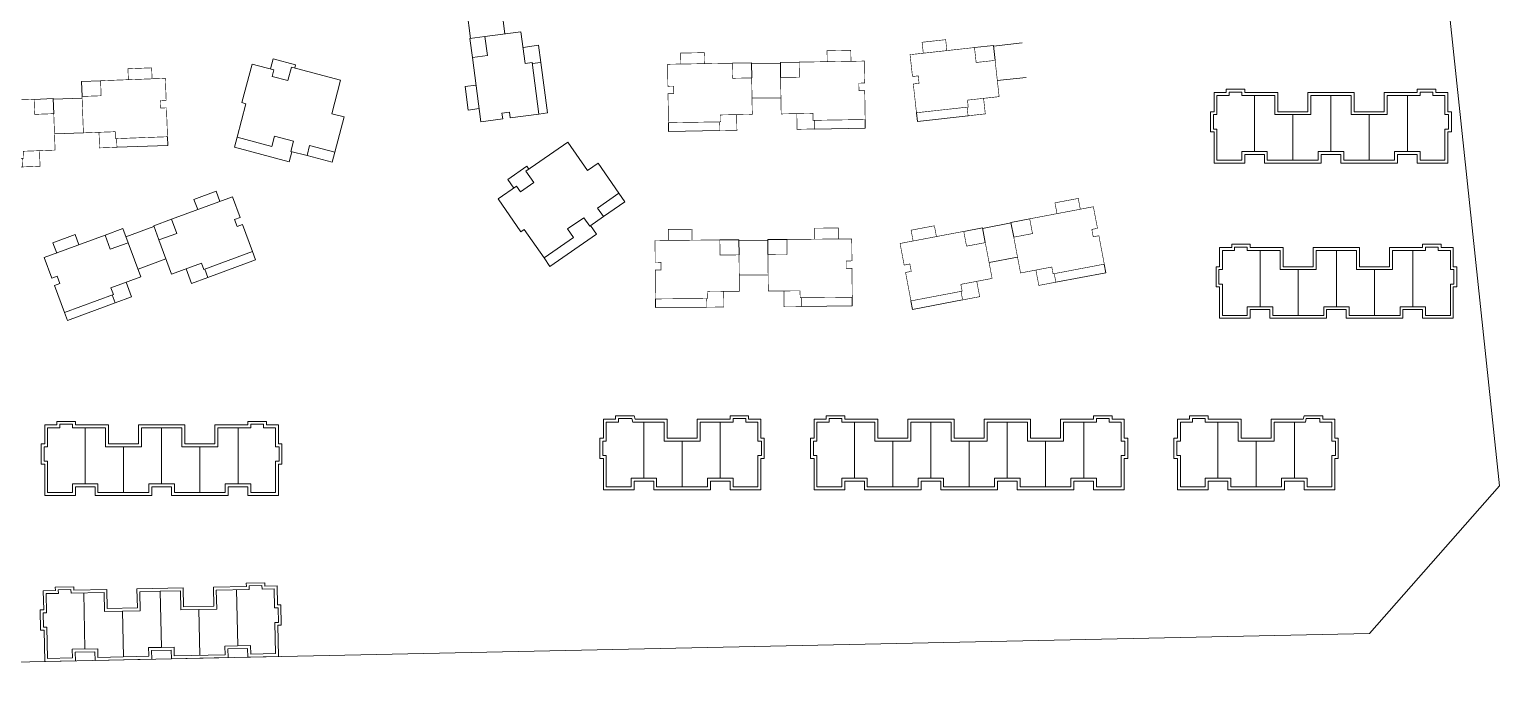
# Model space of a CAD drawing. Extents: x 65861 to 191729, y -16848 to 27649.
# Drawn here: x 134108 to 136649, y -10557 to -9425 of the extents above; entities that cross this region are included whole.
import ezdxf

# ---------------------------------------------------------------- set-up
doc = ezdxf.new("R2010")
doc.units = 0
doc.header["$LTSCALE"] = 1000
doc.header["$MEASUREMENT"] = 0
doc.layers.add('140', color=2, linetype='Continuous', lineweight=5)
doc.layers.add('DingDianTu', color=5, linetype='Continuous', lineweight=0)

# ---------------------------------------------------------------- blocks, each defined once
blk = doc.blocks.new('dafasfd')
at = {"layer": 'DingDianTu', "color": 7, "const_width": 100}
blk.add_lwpolyline([(36368038, 16363912), (36368954, 16361479), (36372042, 16362641), (36374261, 16356745), (36369114, 16354807), (36369537, 16353684), (36361113, 16350514), (36359352, 16355194), (36360288, 16355546), (36359830, 16356763), (36358894, 16356410), (36357556, 16359967)], close=True, dxfattribs=at)
for points in [[(36363546, 16362221), (36362876, 16363999), (36359039, 16362555), (36359708, 16360777)], [(36371734, 16355794), (36372686, 16353267), (36369878, 16352210), (36369350, 16353614)]]:
    blk.add_lwpolyline(points, dxfattribs=at)
at = {"layer": 'DingDianTu', "color": 7}
for points in [[(36368038, 16363912), (36371127, 16365074), (36372042, 16362641)], [(36369878, 16352210), (36361642, 16349110), (36361113, 16350514)]]:
    blk.add_lwpolyline(points, dxfattribs=at)
blk = doc.blocks.new('*E34')
at = {"layer": 'DingDianTu', "color": 7, "xscale": 0.001000002024510444, "yscale": 0.001000000163912773, "zscale": 0.001, "rotation": 339.3761177849276}
blk.add_blockref('dafasfd', (22612.58, -20413.34), dxfattribs=at)
blk = doc.blocks.new('*E33')
at = {"layer": 'DingDianTu', "color": 7, "xscale": 0.001000002024510444, "yscale": 0.001000000163912773, "zscale": 0.001, "rotation": 339.3761177849276}
blk.add_blockref('dafasfd', (22612.58, -20413.34), dxfattribs=at)
blk = doc.blocks.new('*E203')
at = {"layer": 'DingDianTu', "color": 7, "xscale": 0.001000002024510444, "yscale": 0.001000000163912773, "zscale": 0.001, "rotation": 339.3761177849276}
blk.add_blockref('dafasfd', (22612.58, -20413.34), dxfattribs=at)
blk = doc.blocks.new('*E202')
at = {"layer": 'DingDianTu', "color": 7, "xscale": 0.001000002024510444, "yscale": 0.001000000163912773, "zscale": 0.001, "rotation": 339.3761177849276}
blk.add_blockref('dafasfd', (22612.58, -20413.34), dxfattribs=at)
blk = doc.blocks.new('*E201')
at = {"layer": 'DingDianTu', "color": 7, "xscale": 0.001000002024510444, "yscale": 0.001000000163912773, "zscale": 0.001, "rotation": 339.3761177849276}
blk.add_blockref('dafasfd', (22612.58, -20413.34), dxfattribs=at)
blk = doc.blocks.new('*E200')
at = {"layer": 'DingDianTu', "color": 7, "xscale": 0.001000002024510444, "yscale": 0.001000000163912773, "zscale": 0.001, "rotation": 339.3761177849276}
blk.add_blockref('dafasfd', (22612.58, -20413.34), dxfattribs=at)
blk = doc.blocks.new('*E199')
at = {"layer": 'DingDianTu', "color": 7, "xscale": 0.001000002024510444, "yscale": 0.001000000163912773, "zscale": 0.001, "rotation": 339.3761177849276}
blk.add_blockref('dafasfd', (22612.58, -20413.34), dxfattribs=at)

msp = doc.modelspace()

# ---------------------------------------------------------------- linework, layer by layer
at = {"layer": '140', "color": 7}
for p, q in [((136649, -10213.7), (136240.5, -6359.5)), ((134864.1, -9391), (134870.7, -9440.5)), ((134923.6, -9383.1), (134930.2, -9432.7)), ((134869.7, -9440.7), (134895.5, -9437.3)), ((134874, -9473.4), (134869.7, -9440.7)), ((134895.5, -9437.3), (134957.9, -9429)), ((134899.8, -9470), (134895.5, -9437.3)), ((134957.9, -9429), (134965.1, -9483.5)), ((135824.2, -9448), (135774.5, -9453.5)), ((134529.8, -9475.6), (134525.2, -9493)), ((134568.5, -9485.8), (134529.8, -9475.6)), ((134874, -9473.4), (134899.8, -9470)), ((134888.7, -9584.4), (134874, -9473.4)), ((134961.5, -9455.8), (134988.2, -9452.2)), ((134988.2, -9452.2), (134992.2, -9482)), ((134475.7, -9551.4), (134493.3, -9484.6)), ((134493.3, -9484.6), (134531, -9494.6)), ((134531, -9494.6), (134528, -9506.2)), ((134555, -9513.3), (134561.1, -9490.1)), ((134561.1, -9490.1), (134646.3, -9512.5)), ((134566.9, -9491.6), (134568.5, -9485.8)), ((134965.1, -9483.5), (134977, -9482)), ((134977, -9482), (134988.8, -9571.2)), ((134992.2, -9482), (134977.3, -9483.9)), ((134992.2, -9482), (135003.7, -9569.2)), ((135406.2, -9482.9), (135356.2, -9483.7)), ((134528, -9506.2), (134555, -9513.3)), ((134646.3, -9512.5), (134631, -9570.5)), ((134880.3, -9521), (134861.5, -9523.4)), ((134861.5, -9523.4), (134866.8, -9564.1)), ((135830.7, -9507.7), (135781, -9513.2)), ((134199.6, -9543.6), (134149.6, -9545.5)), ((134482.5, -9553.2), (134475.7, -9551.4)), ((135407.1, -9542.9), (135357.2, -9543.7)), ((136155.6, -9567), (136155.6, -9534)), ((136155.6, -9534), (136176.6, -9534)), ((136160.6, -9572), (136160.6, -9539)), ((136160.6, -9539), (136181.6, -9539)), ((136176.6, -9534), (136176.6, -9528)), ((136176.6, -9528), (136208.6, -9528)), ((136181.6, -9539), (136181.6, -9533)), ((136181.6, -9533), (136203.6, -9533)), ((136203.6, -9533), (136203.6, -9539)), ((136203.6, -9539), (136260.6, -9539)), ((136208.6, -9528), (136208.6, -9534)), ((136208.6, -9534), (136265.6, -9534)), ((136225.6, -9636), (136225.6, -9539)), ((136260.6, -9539), (136260.6, -9572)), ((136265.6, -9534), (136265.6, -9567)), ((136317.6, -9567), (136317.6, -9534)), ((136317.6, -9534), (136397.6, -9534)), ((136322.6, -9572), (136322.6, -9539)), ((136322.6, -9539), (136357.6, -9539)), ((136357.6, -9636), (136357.6, -9539)), ((136357.6, -9636), (136357.6, -9539)), ((136357.6, -9636), (136357.6, -9539)), ((136357.6, -9636), (136357.6, -9539)), ((136392.6, -9539), (136357.6, -9539)), ((136392.6, -9572), (136392.6, -9539)), ((136397.6, -9534), (136397.6, -9567)), ((136449.6, -9567), (136449.6, -9534)), ((136449.6, -9534), (136506.6, -9534)), ((136511.6, -9539), (136454.6, -9539)), ((136454.6, -9539), (136454.6, -9572)), ((136489.6, -9636), (136489.6, -9539)), ((136506.6, -9534), (136506.6, -9528)), ((136506.6, -9528), (136538.6, -9528)), ((136533.6, -9533), (136511.6, -9533)), ((136511.6, -9533), (136511.6, -9539)), ((136533.6, -9539), (136533.6, -9533)), ((136554.6, -9539), (136533.6, -9539)), ((136538.6, -9528), (136538.6, -9534)), ((136538.6, -9534), (136559.6, -9534)), ((136554.6, -9572), (136554.6, -9539)), ((136559.6, -9534), (136559.6, -9567)), ((134467.3, -9611.2), (134482.5, -9553.2)), ((134631, -9570.5), (134652.3, -9576.1)), ((134652.3, -9576.1), (134636.3, -9637)), ((134866.8, -9564.1), (134885.7, -9561.6)), ((134937.9, -9567.8), (134925, -9569.5)), ((134925, -9569.5), (134926.4, -9579.4)), ((134939.2, -9577.7), (134937.9, -9567.8)), ((134988.8, -9571.2), (134939.2, -9577.7)), ((135003.7, -9569.2), (134988.8, -9571.2)), ((136149.6, -9602), (136149.6, -9567)), ((136149.6, -9567), (136155.6, -9567)), ((136154.6, -9597), (136154.6, -9572)), ((136154.6, -9572), (136160.6, -9572)), ((136260.6, -9572), (136322.6, -9572)), ((136265.6, -9567), (136317.6, -9567)), ((136291.6, -9572), (136291.6, -9651)), ((136291.6, -9572), (136291.6, -9651)), ((136454.6, -9572), (136392.6, -9572)), ((136397.6, -9567), (136449.6, -9567)), ((136423.6, -9572), (136423.6, -9651)), ((136423.6, -9572), (136423.6, -9651)), ((136560.6, -9572), (136554.6, -9572)), ((136559.6, -9567), (136565.6, -9567)), ((136560.6, -9597), (136560.6, -9572)), ((136565.6, -9567), (136565.6, -9602)), ((134926.4, -9579.4), (134888.7, -9584.4)), ((136155.6, -9602), (136149.6, -9602)), ((136160.6, -9597), (136154.6, -9597)), ((136155.6, -9656), (136155.6, -9602)), ((136160.6, -9651), (136160.6, -9597)), ((136554.6, -9651), (136554.6, -9597)), ((136554.6, -9597), (136560.6, -9597)), ((136565.6, -9602), (136559.6, -9602)), ((136559.6, -9602), (136559.6, -9656)), ((134201.8, -9603.6), (134151.8, -9605.4)), ((134462.7, -9628.6), (134467.3, -9611.2)), ((134557.5, -9653.5), (134462.7, -9628.6)), ((134527.2, -9627), (134467.3, -9611.2)), ((134531.8, -9609.5), (134527.2, -9627)), ((134564.7, -9618.2), (134531.8, -9609.5)), ((134560.1, -9635.6), (134564.7, -9618.2)), ((134592.7, -9625.6), (134588.2, -9643)), ((134636.3, -9637), (134592.7, -9625.6)), ((134966.5, -9669.7), (135038.8, -9619.5)), ((135038.8, -9619.5), (135073, -9668.8)), ((134562, -9636.1), (134557.5, -9653.5)), ((134588.2, -9643), (134560.1, -9635.6)), ((134631.7, -9654.4), (134588.2, -9643)), ((134636.3, -9637), (134631.7, -9654.4)), ((136203.6, -9651), (136160.6, -9651)), ((136247.6, -9636), (136203.6, -9636)), ((136203.6, -9636), (136203.6, -9651)), ((136242.6, -9641), (136208.6, -9641)), ((136208.6, -9641), (136208.6, -9656)), ((136242.6, -9656), (136242.6, -9641)), ((136247.6, -9651), (136247.6, -9636)), ((136335.6, -9651), (136247.6, -9651)), ((136357.6, -9636), (136335.6, -9636)), ((136335.6, -9636), (136335.6, -9648.5)), ((136335.6, -9648.5), (136335.6, -9651)), ((136374.6, -9641), (136340.6, -9641)), ((136340.6, -9641), (136340.6, -9656)), ((136357.6, -9636), (136379.6, -9636)), ((136374.6, -9656), (136374.6, -9641)), ((136379.6, -9636), (136379.6, -9648.5)), ((136379.6, -9648.5), (136379.6, -9651)), ((136379.6, -9651), (136467.6, -9651)), ((136467.6, -9651), (136467.6, -9636)), ((136467.6, -9636), (136511.6, -9636)), ((136506.6, -9641), (136472.6, -9641)), ((136472.6, -9641), (136472.6, -9656)), ((136506.6, -9656), (136506.6, -9641)), ((136511.6, -9636), (136511.6, -9651)), ((136511.6, -9651), (136554.6, -9651)), ((134968, -9661.4), (134935.2, -9684.2)), ((134980.2, -9689.4), (134966.5, -9669.7)), ((134971.5, -9666.3), (134968, -9661.4)), ((135073, -9668.8), (135091.1, -9656.2)), ((135091.1, -9656.2), (135127.1, -9707.9)), ((136208.6, -9656), (136155.6, -9656)), ((136291.6, -9656), (136242.6, -9656)), ((136340.6, -9656), (136291.6, -9656)), ((136472.6, -9656), (136374.6, -9656)), ((136559.6, -9656), (136506.6, -9656)), ((134392.6, -9718.5), (134431, -9704.2)), ((134431, -9704.2), (134437.6, -9722.1)), ((134918.4, -9717.8), (134950.4, -9695.6)), ((134935.2, -9684.2), (134945.5, -9699)), ((134950.4, -9695.6), (134957.2, -9705.4)), ((134957.2, -9705.4), (134980.2, -9689.4)), ((134459.2, -9714.1), (134354.1, -9752.9)), ((134399.2, -9736.3), (134392.6, -9718.5)), ((134472.4, -9749.7), (134459.2, -9714.1)), ((134957.8, -9774.5), (134918.4, -9717.8)), ((135127.1, -9707.9), (135090.1, -9733.6)), ((135137.3, -9722.7), (135100.4, -9748.4)), ((135127.1, -9707.9), (135137.3, -9722.7)), ((134354.1, -9752.9), (134323.2, -9764.4)), ((134354.1, -9752.9), (134363.2, -9777.3)), ((134463, -9753.2), (134472.4, -9749.7)), ((134467.5, -9765.4), (134463, -9753.2)), ((135066.3, -9750.2), (135038.4, -9769.6)), ((135076.6, -9765), (135066.3, -9750.2)), ((135100.4, -9748.4), (135076.6, -9765)), ((135090.1, -9733.6), (135100.4, -9748.4)), ((134134.1, -9819.3), (134239.1, -9780.5)), ((134187.5, -9779.3), (134149, -9793.5)), ((134194.1, -9797.1), (134187.5, -9779.3)), ((134239.1, -9780.5), (134270.1, -9769.1)), ((134239.1, -9780.5), (134248.1, -9804.9)), ((134270.1, -9769.1), (134279.1, -9793.4)), ((134275.3, -9783.1), (134323.5, -9765.3)), ((134323.2, -9764.4), (134332.2, -9788.7)), ((134363.2, -9777.3), (134332.2, -9788.7)), ((134476.9, -9761.9), (134467.5, -9765.4)), ((134494.2, -9808.8), (134476.9, -9761.9)), ((134963.5, -9770.5), (134957.8, -9774.5)), ((134997.8, -9819.8), (134963.5, -9770.5)), ((135088.5, -9778.6), (135008, -9834.5)), ((135038.4, -9769.6), (135048.7, -9784.4)), ((135078.2, -9763.8), (135088.5, -9778.6)), ((135804.7, -9759.3), (135755.6, -9768.7)), ((134149, -9793.5), (134155.6, -9811.4)), ((134248.1, -9804.9), (134279.1, -9793.4)), ((134279.1, -9793.4), (134300.9, -9852.5)), ((134332.2, -9788.7), (134354, -9847.8)), ((135048.7, -9784.4), (134997.8, -9819.8)), ((135384.5, -9789), (135334.5, -9789.4)), ((136165, -9835), (136165, -9802)), ((136165, -9802), (136186, -9802)), ((136186, -9802), (136186, -9796)), ((136186, -9796), (136218, -9796)), ((136191, -9807), (136191, -9801)), ((136191, -9801), (136213, -9801)), ((136213, -9801), (136213, -9807)), ((136218, -9796), (136218, -9802)), ((136218, -9802), (136275, -9802)), ((136275, -9802), (136275, -9835)), ((136327, -9835), (136327, -9802)), ((136327, -9802), (136407, -9802)), ((136407, -9802), (136407, -9835)), ((136459, -9835), (136459, -9802)), ((136459, -9802), (136516, -9802)), ((136516, -9802), (136516, -9796)), ((136516, -9796), (136548, -9796)), ((136543, -9801), (136521, -9801)), ((136521, -9801), (136521, -9807)), ((136543, -9807), (136543, -9801)), ((136548, -9796), (136548, -9802)), ((136548, -9802), (136569, -9802)), ((136569, -9802), (136569, -9835)), ((134147.2, -9855), (134134.1, -9819.3)), ((134296.1, -9839.4), (134344.3, -9821.6)), ((134354, -9847.8), (134405.6, -9828.8)), ((134405.6, -9828.8), (134409.8, -9840)), ((134409.8, -9840), (134494.2, -9808.8)), ((134416.9, -9853.4), (134499.4, -9822.9)), ((134499.4, -9822.9), (134494.2, -9808.8)), ((135008, -9834.5), (134997.8, -9819.8)), ((135815.9, -9818.3), (135766.8, -9827.6)), ((136170, -9840), (136170, -9807)), ((136170, -9807), (136191, -9807)), ((136213, -9807), (136270, -9807)), ((136235, -9904), (136235, -9807)), ((136270, -9807), (136270, -9840)), ((136332, -9840), (136332, -9807)), ((136332, -9807), (136367, -9807)), ((136367, -9904), (136367, -9807)), ((136367, -9904), (136367, -9807)), ((136367, -9904), (136367, -9807)), ((136367, -9904), (136367, -9807)), ((136402, -9807), (136367, -9807)), ((136402, -9840), (136402, -9807)), ((136521, -9807), (136464, -9807)), ((136464, -9807), (136464, -9840)), ((136499, -9904), (136499, -9807)), ((136564, -9807), (136543, -9807)), ((136564, -9840), (136564, -9807)), ((134156.6, -9851.5), (134147.2, -9855)), ((134161.1, -9863.7), (134156.6, -9851.5)), ((134300.9, -9852.5), (134249.3, -9871.6)), ((134379.4, -9838.5), (134388.7, -9863.8)), ((134388.7, -9863.8), (134416.9, -9853.4)), ((134416.9, -9853.4), (134411.7, -9839.3)), ((135385, -9849), (135335, -9849.4)), ((136159, -9870), (136159, -9835)), ((136159, -9835), (136165, -9835)), ((136164, -9865), (136164, -9840)), ((136164, -9840), (136170, -9840)), ((136270, -9840), (136332, -9840)), ((136275, -9835), (136327, -9835)), ((136301, -9840), (136301, -9919)), ((136301, -9840), (136301, -9919)), ((136464, -9840), (136402, -9840)), ((136407, -9835), (136459, -9835)), ((136433, -9840), (136433, -9919)), ((136433, -9840), (136433, -9919)), ((136570, -9840), (136564, -9840)), ((136569, -9835), (136575, -9835)), ((136570, -9865), (136570, -9840)), ((136575, -9835), (136575, -9870)), ((134151.7, -9867.2), (134161.1, -9863.7)), ((134169.1, -9914.1), (134151.7, -9867.2)), ((134249.3, -9871.6), (134253.5, -9882.9)), ((134275.6, -9861.9), (134285, -9887.2)), ((136165, -9870), (136159, -9870)), ((136170, -9865), (136164, -9865)), ((136165, -9924), (136165, -9870)), ((136170, -9919), (136170, -9865)), ((136564, -9919), (136564, -9865)), ((136564, -9865), (136570, -9865)), ((136575, -9870), (136569, -9870)), ((136569, -9870), (136569, -9924)), ((134253.5, -9882.9), (134169.1, -9914.1)), ((134256.8, -9897.6), (134174.3, -9928.1)), ((134256.8, -9897.6), (134251.6, -9883.6)), ((134285, -9887.2), (134256.8, -9897.6)), ((136257, -9904), (136213, -9904)), ((136213, -9904), (136213, -9919)), ((136257, -9919), (136257, -9904)), ((136367, -9904), (136345, -9904)), ((136345, -9904), (136345, -9916.5)), ((136367, -9904), (136389, -9904)), ((136389, -9904), (136389, -9916.5)), ((136477, -9919), (136477, -9904)), ((136477, -9904), (136521, -9904)), ((136521, -9904), (136521, -9919)), ((134174.3, -9928.1), (134169.1, -9914.1)), ((136218, -9924), (136165, -9924)), ((136213, -9919), (136170, -9919)), ((136252, -9909), (136218, -9909)), ((136218, -9909), (136218, -9924)), ((136252, -9924), (136252, -9909)), ((136301, -9924), (136252, -9924)), ((136345, -9919), (136257, -9919)), ((136350, -9924), (136301, -9924)), ((136345, -9916.5), (136345, -9919)), ((136384, -9909), (136350, -9909)), ((136350, -9909), (136350, -9924)), ((136384, -9924), (136384, -9909)), ((136482, -9924), (136384, -9924)), ((136389, -9916.5), (136389, -9919)), ((136389, -9919), (136477, -9919)), ((136516, -9909), (136482, -9909)), ((136482, -9909), (136482, -9924)), ((136516, -9924), (136516, -9909)), ((136569, -9924), (136516, -9924)), ((136521, -9919), (136564, -9919)), ((134155.9, -10108.3), (134134.9, -10108.3)), ((134134.9, -10108.3), (134134.9, -10141.3)), ((134187.9, -10102.3), (134155.9, -10102.3)), ((134155.9, -10102.3), (134155.9, -10108.3)), ((134160.9, -10113.3), (134160.9, -10107.3)), ((134160.9, -10107.3), (134182.9, -10107.3)), ((134182.9, -10107.3), (134182.9, -10113.3)), ((134187.9, -10108.3), (134187.9, -10102.3)), ((134244.9, -10108.3), (134187.9, -10108.3)), ((134244.9, -10141.3), (134244.9, -10108.3)), ((134376.9, -10108.3), (134296.9, -10108.3)), ((134296.9, -10108.3), (134296.9, -10141.3)), ((134376.9, -10141.3), (134376.9, -10108.3)), ((134485.9, -10108.3), (134428.9, -10108.3)), ((134428.9, -10108.3), (134428.9, -10141.3)), ((134517.9, -10102.3), (134485.9, -10102.3)), ((134485.9, -10102.3), (134485.9, -10108.3)), ((134512.9, -10107.3), (134490.9, -10107.3)), ((134490.9, -10107.3), (134490.9, -10113.3)), ((134512.9, -10113.3), (134512.9, -10107.3)), ((134517.9, -10108.3), (134517.9, -10102.3)), ((134538.9, -10108.3), (134517.9, -10108.3)), ((134538.9, -10141.3), (134538.9, -10108.3)), ((135100.3, -10131.4), (135100.3, -10098.4)), ((135100.3, -10098.4), (135121.3, -10098.4)), ((135105.3, -10136.4), (135105.3, -10103.4)), ((135105.3, -10103.4), (135126.3, -10103.4)), ((135121.3, -10098.4), (135121.3, -10092.4)), ((135121.3, -10092.4), (135153.3, -10092.4)), ((135126.3, -10103.4), (135126.3, -10097.4)), ((135126.3, -10097.4), (135149.5, -10097.4)), ((135149.5, -10097.4), (135151.3, -10103.4)), ((135151.3, -10103.4), (135205.3, -10103.4)), ((135153.3, -10092.4), (135155, -10098.4)), ((135155, -10098.4), (135210.3, -10098.4)), ((135170.3, -10200.4), (135170.3, -10103.4)), ((135205.3, -10103.4), (135205.3, -10136.4)), ((135210.3, -10098.4), (135210.3, -10131.4)), ((135262.3, -10131.4), (135262.3, -10098.4)), ((135262.3, -10098.4), (135319.3, -10098.4)), ((135267.3, -10136.4), (135267.3, -10103.4)), ((135267.3, -10103.4), (135324.3, -10103.4)), ((135302.3, -10200.4), (135302.3, -10103.4)), ((135319.3, -10098.4), (135319.3, -10092.4)), ((135319.3, -10092.4), (135351.3, -10092.4)), ((135324.3, -10103.4), (135324.3, -10097.4)), ((135324.3, -10097.4), (135346.3, -10097.4)), ((135346.3, -10097.4), (135346.3, -10103.4)), ((135346.3, -10103.4), (135367.3, -10103.4)), ((135351.3, -10092.4), (135351.3, -10098.4)), ((135351.3, -10098.4), (135372.3, -10098.4)), ((135367.3, -10103.4), (135367.3, -10136.4)), ((135372.3, -10098.4), (135372.3, -10131.4)), ((135464.3, -10131.4), (135464.3, -10098.4)), ((135464.3, -10098.4), (135485.3, -10098.4)), ((135469.3, -10136.4), (135469.3, -10103.4)), ((135469.3, -10103.4), (135490.3, -10103.4)), ((135485.3, -10098.4), (135485.3, -10092.4)), ((135485.3, -10092.4), (135517.3, -10092.4)), ((135490.3, -10103.4), (135490.3, -10097.4)), ((135490.3, -10097.4), (135512.3, -10097.4)), ((135512.3, -10097.4), (135512.3, -10103.4)), ((135512.3, -10103.4), (135569.3, -10103.4)), ((135517.3, -10092.4), (135517.3, -10098.4)), ((135517.3, -10098.4), (135574.3, -10098.4)), ((135534.3, -10200.4), (135534.3, -10103.4)), ((135569.3, -10103.4), (135569.3, -10136.4)), ((135574.3, -10098.4), (135574.3, -10131.4)), ((135626.3, -10131.4), (135626.3, -10098.4)), ((135626.3, -10098.4), (135706.3, -10098.4)), ((135631.3, -10136.4), (135631.3, -10103.4)), ((135631.3, -10103.4), (135701.3, -10103.4)), ((135666.3, -10200.4), (135666.3, -10103.4)), ((135666.3, -10200.4), (135666.3, -10103.4)), ((135701.3, -10103.4), (135701.3, -10136.4)), ((135706.3, -10098.4), (135706.3, -10131.4)), ((135758.3, -10131.4), (135758.3, -10098.4)), ((135758.3, -10098.4), (135838.3, -10098.4)), ((135763.3, -10136.4), (135763.3, -10103.4)), ((135763.3, -10103.4), (135833.3, -10103.4)), ((135798.3, -10200.4), (135798.3, -10103.4)), ((135798.3, -10200.4), (135798.3, -10103.4)), ((135798.3, -10200.4), (135798.3, -10103.4)), ((135798.3, -10200.4), (135798.3, -10103.4)), ((135833.3, -10103.4), (135833.3, -10136.4)), ((135838.3, -10098.4), (135838.3, -10131.4)), ((135890.3, -10131.4), (135890.3, -10098.4)), ((135890.3, -10098.4), (135947.3, -10098.4)), ((135895.3, -10136.4), (135895.3, -10103.4)), ((135895.3, -10103.4), (135952.3, -10103.4)), ((135930.3, -10200.4), (135930.3, -10103.4)), ((135947.3, -10098.4), (135947.3, -10092.4)), ((135947.3, -10092.4), (135979.3, -10092.4)), ((135952.3, -10103.4), (135952.3, -10097.4)), ((135952.3, -10097.4), (135974.3, -10097.4)), ((135974.3, -10097.4), (135974.3, -10103.4)), ((135974.3, -10103.4), (135995.3, -10103.4)), ((135979.3, -10092.4), (135979.3, -10098.4)), ((135979.3, -10098.4), (136000.3, -10098.4)), ((135995.3, -10103.4), (135995.3, -10136.4)), ((136000.3, -10098.4), (136000.3, -10131.4)), ((136113.3, -10098.4), (136092.3, -10098.4)), ((136092.3, -10098.4), (136092.3, -10131.4)), ((136118.3, -10103.4), (136097.3, -10103.4)), ((136097.3, -10103.4), (136097.3, -10136.4)), ((136145.3, -10092.4), (136113.3, -10092.4)), ((136113.3, -10092.4), (136113.3, -10098.4)), ((136140.3, -10097.4), (136118.3, -10097.4)), ((136118.3, -10097.4), (136118.3, -10103.4)), ((136140.3, -10103.4), (136140.3, -10097.4)), ((136197.3, -10103.4), (136140.3, -10103.4)), ((136145.3, -10098.4), (136145.3, -10092.4)), ((136202.3, -10098.4), (136145.3, -10098.4)), ((136162.3, -10200.4), (136162.3, -10103.4)), ((136197.3, -10136.4), (136197.3, -10103.4)), ((136202.3, -10131.4), (136202.3, -10098.4)), ((136309.5, -10098.4), (136254.3, -10098.4)), ((136254.3, -10098.4), (136254.3, -10131.4)), ((136313.3, -10103.4), (136259.3, -10103.4)), ((136259.3, -10103.4), (136259.3, -10136.4)), ((136294.3, -10200.4), (136294.3, -10103.4)), ((136311.3, -10092.4), (136309.5, -10098.4)), ((136343.3, -10092.4), (136311.3, -10092.4)), ((136315, -10097.4), (136313.3, -10103.4)), ((136338.3, -10097.4), (136315, -10097.4)), ((136338.3, -10103.4), (136338.3, -10097.4)), ((136359.3, -10103.4), (136338.3, -10103.4)), ((136343.3, -10098.4), (136343.3, -10092.4)), ((136364.3, -10098.4), (136343.3, -10098.4)), ((136359.3, -10136.4), (136359.3, -10103.4)), ((136364.3, -10131.4), (136364.3, -10098.4)), ((134139.9, -10146.3), (134139.9, -10113.3)), ((134139.9, -10113.3), (134160.9, -10113.3)), ((134182.9, -10113.3), (134239.9, -10113.3)), ((134204.9, -10210.3), (134204.9, -10113.3)), ((134239.9, -10113.3), (134239.9, -10146.3)), ((134301.9, -10146.3), (134301.9, -10113.3)), ((134301.9, -10113.3), (134336.9, -10113.3)), ((134336.9, -10210.3), (134336.9, -10113.3)), ((134336.9, -10210.3), (134336.9, -10113.3)), ((134371.9, -10113.3), (134336.9, -10113.3)), ((134336.9, -10210.3), (134336.9, -10113.3)), ((134336.9, -10210.3), (134336.9, -10113.3)), ((134371.9, -10146.3), (134371.9, -10113.3)), ((134490.9, -10113.3), (134433.9, -10113.3)), ((134433.9, -10113.3), (134433.9, -10146.3)), ((134468.9, -10210.3), (134468.9, -10113.3)), ((134533.9, -10113.3), (134512.9, -10113.3)), ((134533.9, -10146.3), (134533.9, -10113.3)), ((135094.3, -10166.4), (135094.3, -10131.4)), ((135094.3, -10131.4), (135100.3, -10131.4)), ((135099.3, -10161.4), (135099.3, -10136.4)), ((135099.3, -10136.4), (135105.3, -10136.4)), ((135205.3, -10136.4), (135267.3, -10136.4)), ((135210.3, -10131.4), (135262.3, -10131.4)), ((135236.3, -10136.4), (135236.3, -10215.4)), ((135367.3, -10136.4), (135373.3, -10136.4)), ((135372.3, -10131.4), (135378.3, -10131.4)), ((135373.3, -10136.4), (135373.3, -10161.4)), ((135378.3, -10131.4), (135378.3, -10166.4)), ((135458.3, -10166.4), (135458.3, -10131.4)), ((135458.3, -10131.4), (135464.3, -10131.4)), ((135463.3, -10161.4), (135463.3, -10136.4)), ((135463.3, -10136.4), (135469.3, -10136.4)), ((135569.3, -10136.4), (135631.3, -10136.4)), ((135574.3, -10131.4), (135626.3, -10131.4)), ((135600.3, -10136.4), (135600.3, -10215.4)), ((135600.3, -10136.4), (135600.3, -10215.4)), ((135701.3, -10136.4), (135763.3, -10136.4)), ((135706.3, -10131.4), (135758.3, -10131.4)), ((135732.3, -10136.4), (135732.3, -10215.4)), ((135732.3, -10136.4), (135732.3, -10215.4)), ((135732.3, -10136.4), (135732.3, -10215.4)), ((135732.3, -10136.4), (135732.3, -10215.4)), ((135833.3, -10136.4), (135895.3, -10136.4)), ((135838.3, -10131.4), (135890.3, -10131.4)), ((135864.3, -10136.4), (135864.3, -10215.4)), ((135864.3, -10136.4), (135864.3, -10215.4)), ((135864.3, -10136.4), (135864.3, -10215.4)), ((135864.3, -10136.4), (135864.3, -10215.4)), ((135995.3, -10136.4), (136001.3, -10136.4)), ((136000.3, -10131.4), (136006.3, -10131.4)), ((136001.3, -10136.4), (136001.3, -10161.4)), ((136006.3, -10131.4), (136006.3, -10166.4)), ((136092.3, -10131.4), (136086.3, -10131.4)), ((136086.3, -10131.4), (136086.3, -10166.4)), ((136097.3, -10136.4), (136091.3, -10136.4)), ((136091.3, -10136.4), (136091.3, -10161.4)), ((136259.3, -10136.4), (136197.3, -10136.4)), ((136254.3, -10131.4), (136202.3, -10131.4)), ((136228.3, -10136.4), (136228.3, -10215.4)), ((136365.3, -10136.4), (136359.3, -10136.4)), ((136370.3, -10131.4), (136364.3, -10131.4)), ((136365.3, -10161.4), (136365.3, -10136.4)), ((136370.3, -10166.4), (136370.3, -10131.4)), ((134134.9, -10141.3), (134128.9, -10141.3)), ((134128.9, -10141.3), (134128.9, -10176.3)), ((134133.9, -10171.3), (134133.9, -10146.3)), ((134133.9, -10146.3), (134139.9, -10146.3)), ((134239.9, -10146.3), (134301.9, -10146.3)), ((134296.9, -10141.3), (134244.9, -10141.3)), ((134270.9, -10146.3), (134270.9, -10225.3)), ((134270.9, -10146.3), (134270.9, -10225.3)), ((134433.9, -10146.3), (134371.9, -10146.3)), ((134428.9, -10141.3), (134376.9, -10141.3)), ((134402.9, -10146.3), (134402.9, -10225.3)), ((134402.9, -10146.3), (134402.9, -10225.3)), ((134539.9, -10146.3), (134533.9, -10146.3)), ((134544.9, -10141.3), (134538.9, -10141.3)), ((134539.9, -10171.3), (134539.9, -10146.3)), ((134544.9, -10176.3), (134544.9, -10141.3)), ((135105.3, -10161.4), (135099.3, -10161.4)), ((135105.3, -10215.4), (135105.3, -10161.4)), ((135373.3, -10161.4), (135367.3, -10161.4)), ((135367.3, -10161.4), (135367.3, -10215.4)), ((135469.3, -10161.4), (135463.3, -10161.4)), ((135469.3, -10215.4), (135469.3, -10161.4)), ((136001.3, -10161.4), (135995.3, -10161.4)), ((135995.3, -10161.4), (135995.3, -10215.4)), ((136091.3, -10161.4), (136097.3, -10161.4)), ((136097.3, -10161.4), (136097.3, -10215.4)), ((136359.3, -10215.4), (136359.3, -10161.4)), ((136359.3, -10161.4), (136365.3, -10161.4)), ((134128.9, -10176.3), (134134.9, -10176.3)), ((134139.9, -10171.3), (134133.9, -10171.3)), ((134134.9, -10176.3), (134134.9, -10230.3)), ((134139.9, -10225.3), (134139.9, -10171.3)), ((134533.9, -10225.3), (134533.9, -10171.3)), ((134533.9, -10171.3), (134539.9, -10171.3)), ((134538.9, -10230.3), (134538.9, -10176.3)), ((134538.9, -10176.3), (134544.9, -10176.3)), ((135100.3, -10166.4), (135094.3, -10166.4)), ((135100.3, -10220.4), (135100.3, -10166.4)), ((135378.3, -10166.4), (135372.3, -10166.4)), ((135372.3, -10166.4), (135372.3, -10220.4)), ((135464.3, -10166.4), (135458.3, -10166.4)), ((135464.3, -10220.4), (135464.3, -10166.4)), ((136006.3, -10166.4), (136000.3, -10166.4)), ((136000.3, -10166.4), (136000.3, -10220.4)), ((136086.3, -10166.4), (136092.3, -10166.4)), ((136092.3, -10166.4), (136092.3, -10220.4)), ((136364.3, -10220.4), (136364.3, -10166.4)), ((136364.3, -10166.4), (136370.3, -10166.4)), ((134226.9, -10210.3), (134182.9, -10210.3)), ((134182.9, -10210.3), (134182.9, -10225.3)), ((134226.9, -10225.3), (134226.9, -10210.3)), ((134336.9, -10210.3), (134314.9, -10210.3)), ((134314.9, -10210.3), (134314.9, -10222.8)), ((134336.9, -10210.3), (134358.9, -10210.3)), ((134358.9, -10210.3), (134358.9, -10222.8)), ((134446.9, -10225.3), (134446.9, -10210.3)), ((134446.9, -10210.3), (134490.9, -10210.3)), ((134490.9, -10210.3), (134490.9, -10225.3)), ((135192.3, -10200.4), (135148.3, -10200.4)), ((135148.3, -10200.4), (135148.3, -10215.4)), ((135187.3, -10205.4), (135153.3, -10205.4)), ((135153.3, -10205.4), (135153.3, -10220.4)), ((135187.3, -10220.4), (135187.3, -10205.4)), ((135192.3, -10215.4), (135192.3, -10200.4)), ((135324.3, -10200.4), (135280.3, -10200.4)), ((135280.3, -10200.4), (135280.3, -10215.4)), ((135319.3, -10205.4), (135285.3, -10205.4)), ((135285.3, -10205.4), (135285.3, -10220.4)), ((135319.3, -10220.4), (135319.3, -10205.4)), ((135324.3, -10215.4), (135324.3, -10200.4)), ((135556.3, -10200.4), (135512.3, -10200.4)), ((135512.3, -10200.4), (135512.3, -10215.4)), ((135551.3, -10205.4), (135517.3, -10205.4)), ((135517.3, -10205.4), (135517.3, -10220.4)), ((135551.3, -10220.4), (135551.3, -10205.4)), ((135556.3, -10215.4), (135556.3, -10200.4)), ((135688.3, -10200.4), (135644.3, -10200.4)), ((135644.3, -10200.4), (135644.3, -10212.9)), ((135644.3, -10212.9), (135644.3, -10215.4)), ((135683.3, -10205.4), (135649.3, -10205.4)), ((135649.3, -10205.4), (135649.3, -10220.4)), ((135683.3, -10220.4), (135683.3, -10205.4)), ((135688.3, -10215.4), (135688.3, -10200.4)), ((135820.3, -10200.4), (135776.3, -10200.4)), ((135776.3, -10200.4), (135776.3, -10215.4)), ((135815.3, -10205.4), (135781.3, -10205.4)), ((135781.3, -10205.4), (135781.3, -10220.4)), ((135815.3, -10220.4), (135815.3, -10205.4)), ((135820.3, -10212.9), (135820.3, -10200.4)), ((135820.3, -10215.4), (135820.3, -10212.9)), ((135952.3, -10200.4), (135908.3, -10200.4)), ((135908.3, -10200.4), (135908.3, -10215.4)), ((135947.3, -10205.4), (135913.3, -10205.4)), ((135913.3, -10205.4), (135913.3, -10220.4)), ((135947.3, -10220.4), (135947.3, -10205.4)), ((135952.3, -10215.4), (135952.3, -10200.4)), ((136140.3, -10215.4), (136140.3, -10200.4)), ((136140.3, -10200.4), (136184.3, -10200.4)), ((136145.3, -10220.4), (136145.3, -10205.4)), ((136145.3, -10205.4), (136179.3, -10205.4)), ((136179.3, -10205.4), (136179.3, -10220.4)), ((136184.3, -10200.4), (136184.3, -10215.4)), ((136272.3, -10215.4), (136272.3, -10200.4)), ((136272.3, -10200.4), (136316.3, -10200.4)), ((136277.3, -10220.4), (136277.3, -10205.4)), ((136277.3, -10205.4), (136311.3, -10205.4)), ((136311.3, -10205.4), (136311.3, -10220.4)), ((136316.3, -10200.4), (136316.3, -10215.4)), ((134134.9, -10230.3), (134187.9, -10230.3)), ((134182.9, -10225.3), (134139.9, -10225.3)), ((134187.9, -10230.3), (134187.9, -10215.3)), ((134187.9, -10215.3), (134221.9, -10215.3)), ((134221.9, -10215.3), (134221.9, -10230.3)), ((134221.9, -10230.3), (134319.9, -10230.3)), ((134314.9, -10225.3), (134226.9, -10225.3)), ((134314.9, -10222.8), (134314.9, -10225.3)), ((134319.9, -10230.3), (134319.9, -10215.3)), ((134319.9, -10215.3), (134353.9, -10215.3)), ((134353.9, -10215.3), (134353.9, -10230.3)), ((134353.9, -10230.3), (134402.9, -10230.3)), ((134358.9, -10222.8), (134358.9, -10225.3)), ((134358.9, -10225.3), (134446.9, -10225.3)), ((134402.9, -10230.3), (134451.9, -10230.3)), ((134451.9, -10230.3), (134451.9, -10215.3)), ((134451.9, -10215.3), (134485.9, -10215.3)), ((134485.9, -10215.3), (134485.9, -10230.3)), ((134485.9, -10230.3), (134538.9, -10230.3)), ((134490.9, -10225.3), (134533.9, -10225.3)), ((135153.3, -10220.4), (135100.3, -10220.4)), ((135148.3, -10215.4), (135105.3, -10215.4)), ((135285.3, -10220.4), (135187.3, -10220.4)), ((135280.3, -10215.4), (135192.3, -10215.4)), ((135372.3, -10220.4), (135319.3, -10220.4)), ((135367.3, -10215.4), (135324.3, -10215.4)), ((135517.3, -10220.4), (135464.3, -10220.4)), ((135512.3, -10215.4), (135469.3, -10215.4)), ((135600.3, -10220.4), (135551.3, -10220.4)), ((135644.3, -10215.4), (135556.3, -10215.4)), ((135649.3, -10220.4), (135600.3, -10220.4)), ((135781.3, -10220.4), (135683.3, -10220.4)), ((135727.3, -10215.4), (135688.3, -10215.4)), ((135776.3, -10215.4), (135727.3, -10215.4)), ((135913.3, -10220.4), (135815.3, -10220.4)), ((135908.3, -10215.4), (135820.3, -10215.4)), ((136000.3, -10220.4), (135947.3, -10220.4)), ((135995.3, -10215.4), (135952.3, -10215.4)), ((136092.3, -10220.4), (136145.3, -10220.4)), ((136097.3, -10215.4), (136140.3, -10215.4)), ((136179.3, -10220.4), (136277.3, -10220.4)), ((136184.3, -10215.4), (136272.3, -10215.4)), ((136311.3, -10220.4), (136364.3, -10220.4)), ((136316.3, -10215.4), (136359.3, -10215.4)), ((136424.1, -10469), (136649, -10213.7)), ((134153.2, -10388.7), (134185.2, -10388)), ((134153.4, -10394.7), (134153.2, -10388.7)), ((134185.2, -10388), (134185.4, -10394)), ((134294.3, -10391.7), (134374.3, -10390)), ((134374.3, -10390), (134375, -10423)), ((134426.3, -10389), (134483.3, -10387.8)), ((134427, -10421.9), (134426.3, -10389)), ((134483.2, -10381.8), (134515.2, -10381.1)), ((134483.3, -10387.8), (134483.2, -10381.8)), ((134510.3, -10386.2), (134488.3, -10386.7)), ((134488.3, -10386.7), (134488.4, -10392.7)), ((134510.4, -10392.2), (134510.3, -10386.2)), ((134515.2, -10381.1), (134515.3, -10387.1)), ((134515.3, -10387.1), (134536.3, -10386.6)), ((134536.3, -10386.6), (134537, -10419.6)), ((134132.4, -10395.1), (134153.4, -10394.7)), ((134133.1, -10428.1), (134132.4, -10395.1)), ((134137.5, -10400), (134158.5, -10399.6)), ((134138.2, -10433), (134137.5, -10400)), ((134158.3, -10393.6), (134180.3, -10393.1)), ((134158.5, -10399.6), (134158.3, -10393.6)), ((134180.3, -10393.1), (134180.5, -10399.1)), ((134180.5, -10399.1), (134237.5, -10397.9)), ((134185.4, -10394), (134242.4, -10392.8)), ((134204.5, -10495.6), (134202.5, -10398.7)), ((134237.5, -10397.9), (134238.1, -10430.9)), ((134242.4, -10392.8), (134243, -10425.8)), ((134295, -10424.7), (134294.3, -10391.7)), ((134299.4, -10396.6), (134334.4, -10395.9)), ((134300.1, -10429.6), (134299.4, -10396.6)), ((134369.4, -10395.2), (134334.4, -10395.9)), ((134336.5, -10492.9), (134334.4, -10395.9)), ((134336.5, -10492.9), (134334.4, -10395.9)), ((134336.5, -10492.9), (134334.4, -10395.9)), ((134336.5, -10492.9), (134334.4, -10395.9)), ((134370.1, -10428.1), (134369.4, -10395.2)), ((134488.4, -10392.7), (134431.4, -10393.9)), ((134431.4, -10393.9), (134432.1, -10426.8)), ((134468.4, -10490.1), (134466.4, -10393.1)), ((134531.4, -10391.8), (134510.4, -10392.2)), ((134532.1, -10424.7), (134531.4, -10391.8)), ((134127.1, -10428.2), (134133.1, -10428.1)), ((134127.8, -10463.2), (134127.1, -10428.2)), ((134132.2, -10433.1), (134138.2, -10433)), ((134132.7, -10458.1), (134132.2, -10433.1)), ((134238.1, -10430.9), (134300.1, -10429.6)), ((134243, -10425.8), (134295, -10424.7)), ((134269.1, -10430.3), (134270.8, -10509.2)), ((134269.1, -10430.3), (134270.8, -10509.2)), ((134432.1, -10426.8), (134370.1, -10428.1)), ((134375, -10423), (134427, -10421.9)), ((134401.1, -10427.5), (134402.8, -10506.5)), ((134401.1, -10427.5), (134402.8, -10506.5)), ((134538.1, -10424.6), (134532.1, -10424.7)), ((134537, -10419.6), (134543, -10419.5)), ((134538.6, -10449.6), (134538.1, -10424.6)), ((134543, -10419.5), (134543.7, -10454.5)), ((134133.8, -10463.1), (134127.8, -10463.2)), ((134138.7, -10458), (134132.7, -10458.1)), ((134134.9, -10517.1), (134133.8, -10463.1)), ((134139.8, -10512), (134138.7, -10458)), ((134532.6, -10449.7), (134538.6, -10449.6)), ((134533.7, -10503.7), (134532.6, -10449.7)), ((134543.7, -10454.5), (134537.7, -10454.6)), ((134537.7, -10454.6), (134538.8, -10508.6)), ((132224, -10557.2), (136424.1, -10469)), ((134336.5, -10492.9), (134358.5, -10492.4)), ((134358.5, -10492.4), (134358.7, -10504.9)), ((134446.4, -10490.6), (134490.4, -10489.6)), ((134446.8, -10505.6), (134446.4, -10490.6)), ((134490.4, -10489.6), (134490.8, -10504.6)), ((134187.9, -10516), (134134.9, -10517.1)), ((134182.8, -10511.1), (134139.8, -10512)), ((134226.5, -10495.2), (134182.5, -10496.1)), ((134182.5, -10496.1), (134182.8, -10511.1)), ((134221.6, -10500.3), (134187.6, -10501)), ((134187.6, -10501), (134187.9, -10516)), ((134221.9, -10515.3), (134221.6, -10500.3)), ((134270.9, -10514.2), (134221.9, -10515.3)), ((134226.8, -10510.2), (134226.5, -10495.2)), ((134314.8, -10508.3), (134226.8, -10510.2)), ((134319.9, -10513.2), (134270.9, -10514.2)), ((134336.5, -10492.9), (134314.5, -10493.3)), ((134314.5, -10493.3), (134314.7, -10505.8)), ((134314.7, -10505.8), (134314.8, -10508.3)), ((134353.6, -10497.5), (134319.6, -10498.2)), ((134319.6, -10498.2), (134319.9, -10513.2)), ((134353.9, -10512.5), (134353.6, -10497.5)), ((134451.9, -10510.4), (134353.9, -10512.5)), ((134358.7, -10504.9), (134358.8, -10507.4)), ((134358.8, -10507.4), (134446.8, -10505.6)), ((134485.5, -10494.7), (134451.6, -10495.4)), ((134451.6, -10495.4), (134451.9, -10510.4)), ((134485.9, -10509.7), (134485.5, -10494.7)), ((134538.8, -10508.6), (134485.9, -10509.7)), ((134490.8, -10504.6), (134533.7, -10503.7))]:
    msp.add_line(p, q, dxfattribs=at)

# ---------------------------------------------------------------- block references
at = {"layer": '140', "color": 7, "yscale": 10.00000000931323, "zscale": 10}
for name, p, xscale, rotation in [('*E199', (-504288, 100002.6), 10.00000000932719, 6.304641745410493), ('*E200', (-491590.6, 159626.8), 10.00000000925849, 0.9133266982641551), ('*E34', (-496172, 146516.4), 10.00000000930799, 2.102581703969761), ('*E201', (-510862.8, 49773.3), 10.00000000934832, 10.74775330222458), ('*E203', (-490269.5, 164222.6), 10.00000000935996, 0.4649038298272582)]:
    msp.add_blockref(name, p, dxfattribs=dict(at, xscale=xscale, rotation=rotation))
at = {"layer": '140', "color": 7, "extrusion": (0, 0, -1), "yscale": 10.00000000931323, "zscale": -10}
for name, p, xscale, rotation in [('*E199', (-756643.8, 179526.1), 10.00000000925849, 359.0866733017359), ('*E33', (-751379.5, 192346.3), 10.00000000930799, 357.8974182960303), ('*E200', (-715630.6, 282580.6), 10.00000000934832, 349.2522466977754), ('*E202', (-758082.4, 174352.1), 10.00000000935996, 359.5350961701727)]:
    msp.add_blockref(name, p, dxfattribs=dict(at, xscale=xscale, rotation=rotation))

doc.saveas('drawing.dxf')
